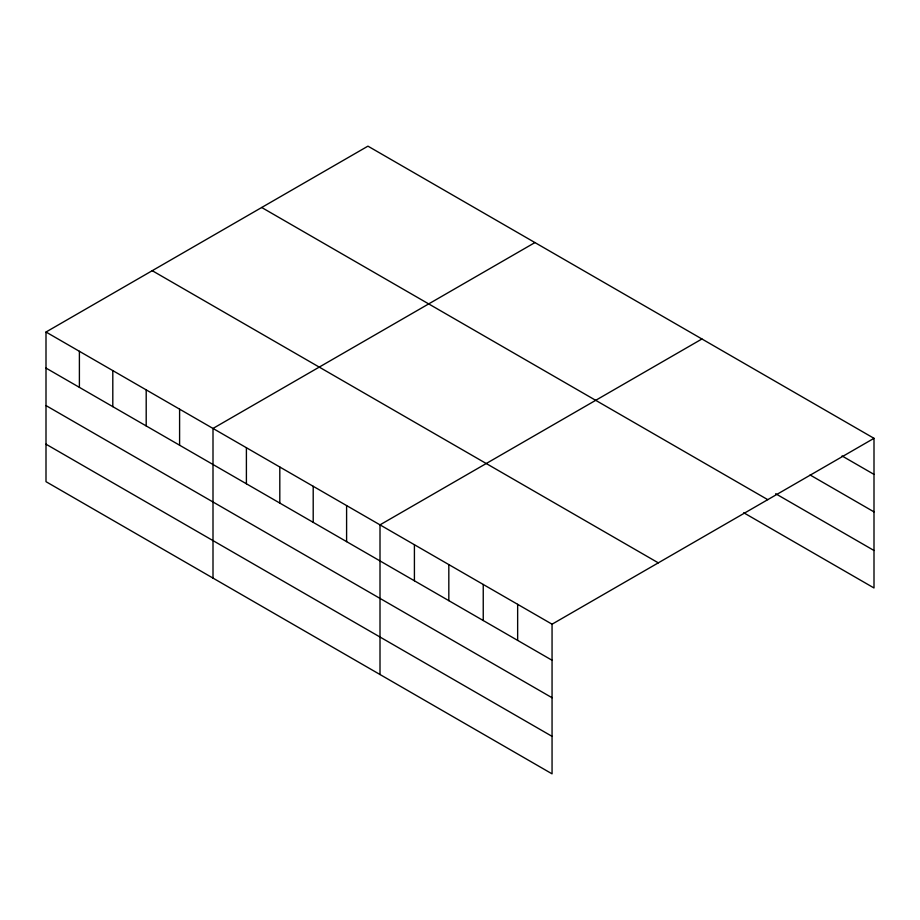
<?xml version="1.0" encoding="UTF-8"?>
<svg xmlns="http://www.w3.org/2000/svg" width="920" height="920" viewBox="0 0 920 920"><rect width="100%" height="100%" fill="white"/><g stroke="black" fill="none" stroke-linecap="round" stroke-linejoin="round"><path stroke-width="1.38" d="M46 332.028L552.058 624.197L552.058 773.846L46 481.678L46 332.028L367.942 146.153L874 438.322L874 587.972L743.728 512.762M534.934 242.569L213.003 428.444L213.003 578.093M701.937 338.985L380.006 524.86L380.006 674.509M552.058 624.197L874 438.322M842.041 455.94L874 474.386M810.094 474.973L874 511.876M775.675 493.729L874 550.493M261.694 207.494L767.763 499.663M152.237 270.687L658.306 562.856M46 368.08L552.058 660.261M46 405.57L552.058 697.74M46 444.187L552.058 736.356M517.649 604.325L517.649 640.389M483.241 584.464L483.241 620.529M448.822 564.592L448.822 600.656M414.414 544.721L414.414 580.784M346.598 505.574L346.598 541.639M313.202 486.289L313.202 522.353M279.806 467.003L279.806 503.067M246.399 447.729L246.399 483.782M179.595 409.159L179.595 445.222M146.199 389.873L146.199 425.937M112.803 370.587L112.803 406.651M79.396 351.302L79.396 387.366"/></g></svg>
